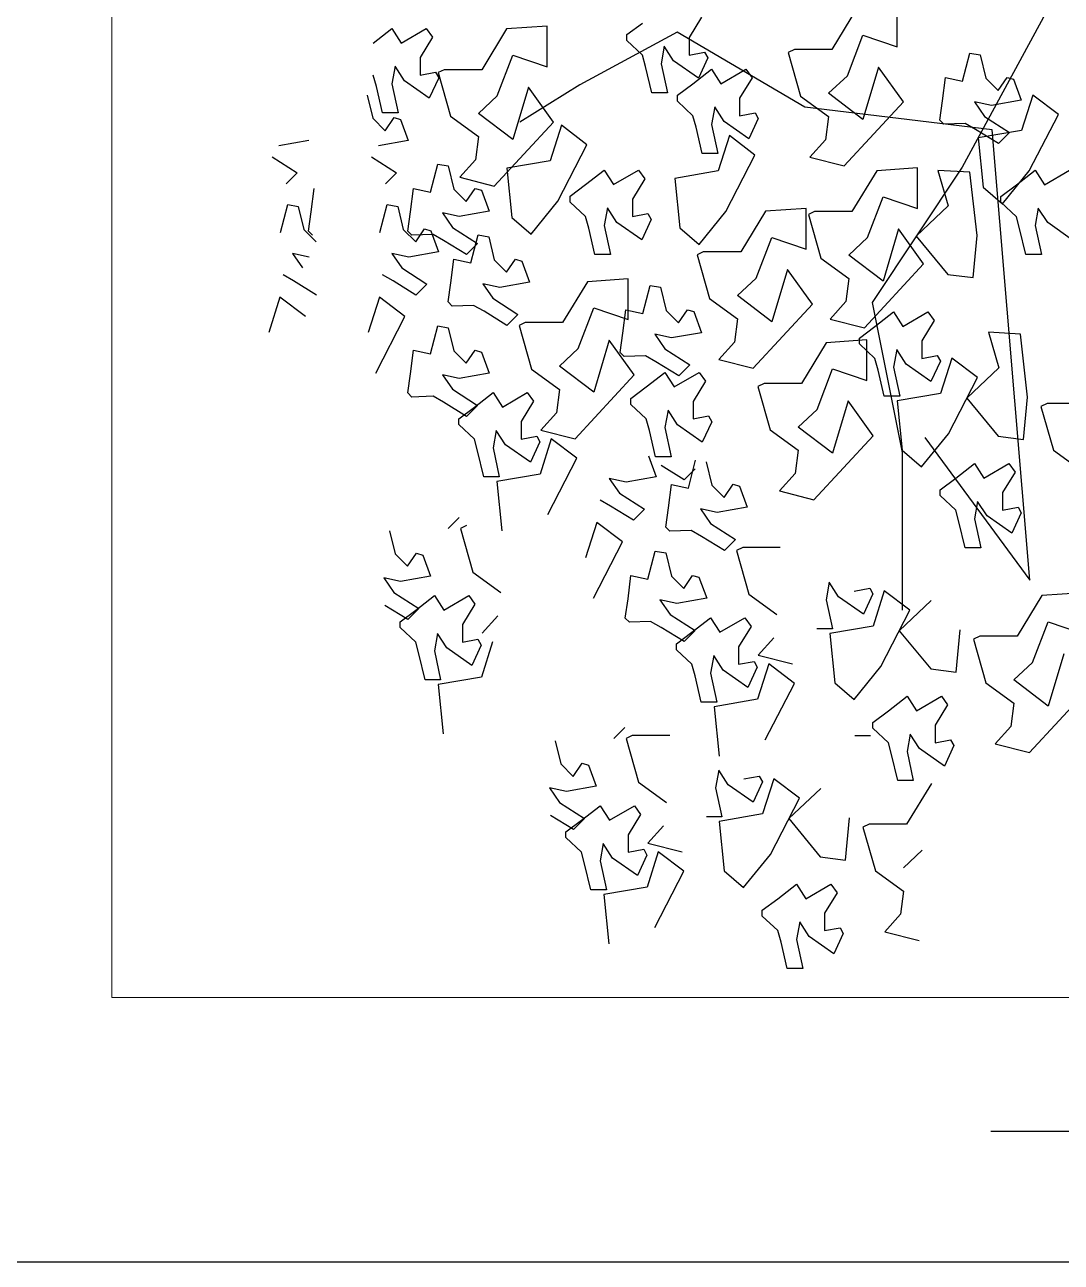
# Model space of a CAD drawing. Header units: metres. Extents: x -1655 to 449, y 40 to 361.
# Drawn here: x 69.5555 to 69.947, y 48.9401 to 49.4074 of the extents above; entities that cross this region are included whole.
import ezdxf

# ---------------------------------------------------------------- set-up
doc = ezdxf.new("R2010")
doc.units = ezdxf.units.M
doc.header["$MEASUREMENT"] = 0
doc.layers.add('Layer5', color=31, linetype='Continuous', lineweight=9)
doc.layers.add('paisajismo', color=7, linetype='Continuous')

# ---------------------------------------------------------------- blocks, each defined once
blk = doc.blocks.new('5050new')
blk.add_line((6308.80724, 1826.29461), (6308.4892, 1826.29466))
blk = doc.blocks.new('axha')
blk.add_blockref('5050new', (119.37653, 13.57555))
blk = doc.blocks.new('A$C78ED2221')
at = {"layer": 'paisajismo', "color": 86}
for p, q in [((0.2983, 1.1663), (0.3867, 1.2481)), ((0.4791, 1.1921), (0.4629, 1.2395)), ((0.5192, 1.2395), (0.5152, 1.1835)), ((0.7162, 1.1993), (0.688, 1.2381)), ((0.7804, 1.2424), (0.7804, 1.1907)), ((1.0064, 1.2258), (1.0305, 1.1915)), ((1.0827, 1.1871), (1.1028, 1.2216)), ((0.4348, 1.2136), (0.3625, 1.1921)), ((0.7764, 1.1821), (0.7162, 1.1993)), ((1.1019, 1.166), (1.1798, 1.2062)), ((1.3557, 1.2081), (1.1069, 1.0734)), ((1.1798, 1.2062), (1.2066, 1.1708)), ((0.3625, 1.1921), (0.3987, 1.1448)), ((0.4228, 1.1707), (0.4791, 1.1921)), ((0.5152, 1.1835), (0.459, 1.1491)), ((0.7804, 1.1907), (0.7764, 1.1821)), ((1.0264, 1.1742), (0.9863, 1.1829)), ((0.9863, 1.1829), (0.9863, 1.1613)), ((1.0305, 1.1915), (1.0506, 1.1785)), ((1.1028, 1.1742), (1.0827, 1.1871)), ((0.3103, 1.119), (0.2983, 1.1663)), ((0.3987, 1.1448), (0.4228, 1.1707)), ((0.7336, 1.0216), (0.5365, 1.1667)), ((0.5365, 1.1667), (1.1587, 1.1148)), ((0.7309, 1.1581), (0.7893, 1.1637)), ((0.7893, 1.1637), (0.8764, 1.1539)), ((1.0506, 1.1785), (1.0264, 1.1742)), ((1.0563, 1.1289), (1.1019, 1.166)), ((1.0827, 1.1484), (1.1028, 1.1742)), ((1.2066, 1.1708), (1.1578, 1.1553)), ((0.6293, 1.1549), (0.6012, 1.142)), ((0.6373, 1.1506), (0.6293, 1.1549)), ((0.6333, 1.1292), (0.6373, 1.1506)), ((0.6855, 1.1463), (0.6574, 1.1292)), ((0.6975, 1.1377), (0.6855, 1.1463)), ((0.7353, 1.1231), (0.7309, 1.1581)), ((0.8764, 1.1539), (0.8791, 1.1096)), ((0.9863, 1.1613), (1.0225, 1.1527)), ((1.0225, 1.1527), (1.0385, 1.1484)), ((1.0385, 1.1484), (1.0586, 1.1269)), ((1.0666, 1.1269), (1.0827, 1.1484)), ((1.1578, 1.1553), (1.1475, 1.0954)), ((1.1995, 1.1549), (1.1922, 1.1136)), ((1.2286, 1.1442), (1.1995, 1.1549)), ((0.3344, 1.1405), (0.3103, 1.119)), ((0.3666, 1.1448), (0.3344, 1.1405)), ((0.3947, 1.1061), (0.3666, 1.1448)), ((0.6012, 1.142), (0.6253, 1.1076)), ((0.6574, 1.1292), (0.6333, 1.1292)), ((0.6774, 1.1033), (0.6975, 1.1377)), ((1.0794, 1.1023), (1.0563, 1.1289)), ((1.1549, 1.1387), (1.1397, 1.1235)), ((1.1772, 1.1042), (1.1549, 1.1387)), ((1.2131, 1.1231), (1.2312, 1.1354)), ((1.2312, 1.1354), (1.2286, 1.1442)), ((0.7881, 1.0796), (0.7353, 1.1231)), ((0.8299, 1.1238), (0.7881, 1.0796)), ((0.8791, 1.1096), (0.8299, 1.1238)), ((1.0586, 1.1269), (1.0666, 1.1269)), ((1.1397, 1.1235), (1.1592, 1.0919)), ((1.1587, 1.1148), (1.1898, 0.8557)), ((1.1922, 1.1136), (1.1973, 1.0902)), ((0.6212, 1.0903), (0.5811, 1.099)), ((0.5811, 1.099), (0.5811, 1.0775)), ((0.6454, 1.0947), (0.6212, 1.0903)), ((0.6253, 1.1076), (0.6454, 1.0947)), ((0.6975, 1.0903), (0.6774, 1.1033)), ((0.7386, 1.0542), (0.8165, 1.0944)), ((1.1475, 1.0954), (1.0794, 1.1023)), ((1.1973, 1.0902), (1.1772, 1.1042)), ((0.5811, 1.0775), (0.6172, 1.0689)), ((0.6774, 1.0646), (0.6975, 1.0903)), ((0.9545, 1.0883), (1.0129, 1.0938)), ((0.9589, 1.0533), (0.9545, 1.0883)), ((1.0129, 1.0938), (1.1, 1.084)), ((1.1, 1.084), (1.1027, 1.0397)), ((1.1592, 1.0919), (1.1675, 1.0774)), ((1.1675, 1.0774), (1.1664, 1.048)), ((0.3079, 1.0617), (0.2797, 1.0487)), ((0.3159, 1.0573), (0.3079, 1.0617)), ((0.4138, 1.0299), (0.4094, 1.0648)), ((0.6172, 1.0689), (0.6333, 1.0646)), ((0.6333, 1.0646), (0.6534, 1.043)), ((0.6614, 1.043), (0.6774, 1.0646)), ((1.1069, 1.0734), (0.9202, 0.949)), ((0.2797, 1.0487), (0.3038, 1.0143)), ((0.3118, 1.0359), (0.3159, 1.0573)), ((0.3641, 1.0531), (0.336, 1.0359)), ((0.356, 1.01), (0.3761, 1.0445)), ((0.3761, 1.0445), (0.3641, 1.0531)), ((0.6534, 1.043), (0.6614, 1.043)), ((0.693, 1.0172), (0.7386, 1.0542)), ((0.7944, 1.0435), (0.7842, 0.9836)), ((0.8433, 1.059), (0.7944, 1.0435)), ((0.8389, 1.0432), (0.8108, 1.0302)), ((0.8469, 1.0388), (0.8389, 1.0432)), ((1.0117, 1.0098), (0.9589, 1.0533)), ((1.0535, 1.0539), (1.0117, 1.0098)), ((1.1027, 1.0397), (1.0535, 1.0539)), ((1.1664, 1.048), (1.1721, 1.0423)), ((1.1721, 1.0423), (1.1987, 1.0462)), ((0.2556, 1.0309), (0.1993, 0.9965)), ((0.336, 1.0359), (0.3118, 1.0359)), ((0.4667, 0.9863), (0.4138, 1.0299)), ((0.5085, 1.0305), (0.4667, 0.9863)), ((0.8108, 1.0302), (0.8349, 0.9958)), ((0.8429, 1.0174), (0.8469, 1.0388)), ((0.8951, 1.0346), (0.867, 1.0174)), ((0.887, 0.9915), (0.9071, 1.026)), ((0.9071, 1.026), (0.8951, 1.0346)), ((0.0507, 0.9663), (0.0386, 1.0137)), ((0.139, 0.9921), (0.1632, 1.018)), ((0.3038, 1.0143), (0.3239, 1.0014)), ((0.3761, 0.9971), (0.356, 1.01)), ((0.7161, 0.9905), (0.693, 1.0172)), ((0.867, 1.0174), (0.8429, 1.0174)), ((0.8852, 0.9382), (0.9736, 1.02)), ((0.9736, 1.02), (1.0218, 0.9855)), ((1.0499, 1.0114), (1.1061, 1.0114)), ((1.066, 0.964), (1.0499, 1.0114)), ((1.1061, 1.0114), (1.1021, 0.9554)), ((0.1069, 0.9921), (0.0748, 0.9879)), ((0.1351, 0.9534), (0.1069, 0.9921)), ((0.2596, 1.0057), (0.2596, 0.9842)), ((0.2997, 0.9971), (0.2596, 1.0057)), ((0.3239, 1.0014), (0.2997, 0.9971)), ((0.356, 0.9713), (0.3761, 0.9971)), ((0.4171, 0.9609), (0.495, 1.0011)), ((0.495, 1.0011), (0.5218, 0.9657)), ((0.8349, 0.9958), (0.855, 0.9829)), ((1.1088, 0.9103), (1.1972, 0.992)), ((0.0748, 0.9879), (0.0507, 0.9663)), ((0.2596, 0.9842), (0.2958, 0.9756)), ((0.2958, 0.9756), (0.3118, 0.9713)), ((0.7128, 0.9905), (0.4951, 0.9905)), ((0.9202, 0.949), (0.7128, 0.9905)), ((0.7842, 0.9836), (0.7161, 0.9905)), ((0.8308, 0.9786), (0.7907, 0.9872)), ((0.7907, 0.9872), (0.7907, 0.9657)), ((0.855, 0.9829), (0.8308, 0.9786)), ((0.9071, 0.9786), (0.887, 0.9915)), ((0.887, 0.9528), (0.9071, 0.9786)), ((1.0218, 0.9855), (0.9495, 0.964)), ((1.2734, 0.9834), (1.3297, 0.9834)), ((1.2896, 0.936), (1.2734, 0.9834)), ((0.3118, 0.9713), (0.3319, 0.9497)), ((0.3399, 0.9497), (0.356, 0.9713)), ((0.3715, 0.9239), (0.4171, 0.9609)), ((0.5218, 0.9657), (0.473, 0.9502)), ((0.7907, 0.9657), (0.8268, 0.9571)), ((0.9495, 0.964), (0.9856, 0.9167)), ((1.0098, 0.9425), (1.066, 0.964)), ((0.3215, 0.9464), (0.3215, 0.9248)), ((0.3319, 0.9497), (0.3399, 0.9497)), ((0.473, 0.9502), (0.4627, 0.8903)), ((0.5174, 0.9499), (0.4893, 0.9369)), ((0.5255, 0.9455), (0.5174, 0.9499)), ((0.5214, 0.9241), (0.5255, 0.9455)), ((0.6477, 0.8683), (0.7361, 0.9501)), ((0.7361, 0.9501), (0.7842, 0.9157)), ((0.8268, 0.9571), (0.8429, 0.9528)), ((0.8429, 0.9528), (0.863, 0.9312)), ((0.871, 0.9312), (0.887, 0.9528)), ((0.9856, 0.9167), (1.0098, 0.9425)), ((1.1021, 0.9554), (1.0459, 0.921)), ((0.3946, 0.8972), (0.3715, 0.9239)), ((0.4893, 0.9369), (0.5134, 0.9026)), ((1.173, 0.936), (1.2092, 0.8887)), ((1.2333, 0.9146), (1.2896, 0.936)), ((1.3257, 0.9274), (1.2695, 0.8931)), ((0.0482, 0.909), (0.0201, 0.8961)), ((0.0562, 0.9047), (0.0482, 0.909)), ((0.1542, 0.8772), (0.1498, 0.9122)), ((0.9535, 0.9167), (0.9214, 0.9124)), ((0.9816, 0.8779), (0.9535, 0.9167)), ((1.0459, 0.921), (1.0459, 0.8694)), ((1.1209, 0.8629), (1.1088, 0.9103)), ((1.2092, 0.8887), (1.2333, 0.9146)), ((0.0201, 0.8961), (0.0442, 0.8617)), ((0.0522, 0.8832), (0.0562, 0.9047)), ((0.1045, 0.9004), (0.0763, 0.8832)), ((0.0963, 0.8574), (0.1164, 0.8918)), ((0.1164, 0.8918), (0.1045, 0.9004)), ((0.4627, 0.8903), (0.3946, 0.8972)), ((0.4692, 0.894), (0.4692, 0.8724)), ((0.5093, 0.8853), (0.4692, 0.894)), ((0.5335, 0.8896), (0.5093, 0.8853)), ((0.5134, 0.9026), (0.5335, 0.8896)), ((1.2695, 0.8931), (1.2695, 0.8414)), ((0.0763, 0.8832), (0.0522, 0.8832)), ((0.207, 0.8337), (0.1542, 0.8772)), ((0.2488, 0.8779), (0.207, 0.8337)), ((1.0419, 0.8608), (0.9816, 0.8779)), ((1.1449, 0.8845), (1.1209, 0.8629)), ((1.1771, 0.8887), (1.1449, 0.8845)), ((1.2052, 0.85), (1.1771, 0.8887)), ((0.0442, 0.8617), (0.0643, 0.8488)), ((0.1164, 0.8444), (0.0963, 0.8574)), ((0.9177, 0.8663), (0.9659, 0.8318)), ((0.994, 0.8577), (1.0502, 0.8577)), ((1.0101, 0.8103), (0.994, 0.8577)), ((1.0459, 0.8694), (1.0419, 0.8608)), ((1.0502, 0.8577), (1.0463, 0.8017)), ((1.1898, 0.8557), (1.2935, 0.6796)), ((0.0401, 0.8444), (0, 0.8531)), ((0, 0.8531), (0, 0.8316)), ((0.0643, 0.8488), (0.0401, 0.8444)), ((0.0963, 0.8186), (0.1164, 0.8444)), ((0.1575, 0.8083), (0.2354, 0.8485)), ((0.2354, 0.8485), (0.2622, 0.8131)), ((0.316, 0.8012), (0.3939, 0.8414)), ((0.3939, 0.8414), (0.4207, 0.806)), ((0.4328, 0.7916), (0.4207, 0.8389)), ((1.2654, 0.8328), (1.2052, 0.85)), ((1.2695, 0.8414), (1.2654, 0.8328)), ((0, 0.8316), (0.0361, 0.823)), ((0.0361, 0.823), (0.0522, 0.8186)), ((0.5814, 0.8217), (0.5814, 0.7701)), ((0.9659, 0.8318), (0.8936, 0.8103)), ((0.0522, 0.8186), (0.0723, 0.7971)), ((0.0803, 0.7971), (0.0963, 0.8186)), ((0.1119, 0.7712), (0.1575, 0.8083)), ((0.2622, 0.8131), (0.2134, 0.7976)), ((0.4207, 0.806), (0.3719, 0.7905)), ((0.4569, 0.8131), (0.4328, 0.7916)), ((0.5171, 0.7787), (0.489, 0.8174)), ((0.9539, 0.7888), (1.0101, 0.8103)), ((0.0723, 0.7971), (0.0803, 0.7971)), ((0.2134, 0.7976), (0.2031, 0.7377)), ((0.2578, 0.7972), (0.2297, 0.7843)), ((0.2658, 0.7929), (0.2578, 0.7972)), ((0.2618, 0.7714), (0.2658, 0.7929)), ((0.3719, 0.7905), (0.3616, 0.7306)), ((0.4163, 0.7902), (0.3882, 0.7772)), ((0.4243, 0.7858), (0.4163, 0.7902)), ((0.9297, 0.763), (0.9539, 0.7888)), ((1.0463, 0.8017), (0.99, 0.7673)), ((1.046, 0.7468), (1.1239, 0.787)), ((1.1239, 0.787), (1.1507, 0.7516)), ((1.1743, 0.7916), (1.1461, 0.7787)), ((1.1823, 0.7873), (1.1743, 0.7916)), ((1.1782, 0.7658), (1.1823, 0.7873)), ((0.135, 0.7446), (0.1119, 0.7712)), ((0.2297, 0.7843), (0.2538, 0.7499)), ((0.3882, 0.7772), (0.4123, 0.7429)), ((0.4203, 0.7644), (0.4243, 0.7858)), ((0.4726, 0.7816), (0.4444, 0.7644)), ((0.4645, 0.7385), (0.4846, 0.773)), ((0.4846, 0.773), (0.4726, 0.7816)), ((0.5774, 0.7615), (0.5171, 0.7787)), ((0.5814, 0.7701), (0.5774, 0.7615)), ((0.6372, 0.7762), (0.6299, 0.7348)), ((0.8414, 0.7372), (0.8293, 0.7845)), ((1.1461, 0.7787), (1.1702, 0.7443)), ((1.2305, 0.783), (1.2024, 0.7658)), ((1.2224, 0.74), (1.2425, 0.7744)), ((1.2425, 0.7744), (1.2305, 0.783)), ((0.4444, 0.7644), (0.4203, 0.7644)), ((0.5926, 0.76), (0.5774, 0.7448)), ((0.6148, 0.7255), (0.5926, 0.76)), ((0.6508, 0.7444), (0.6689, 0.7567)), ((0.6689, 0.7567), (0.6663, 0.7654)), ((0.8655, 0.7587), (0.8414, 0.7372)), ((0.9258, 0.7242), (0.8976, 0.763)), ((0.99, 0.7673), (0.99, 0.7156)), ((1.2024, 0.7658), (1.1782, 0.7658)), ((0.2031, 0.7377), (0.135, 0.7446)), ((0.2497, 0.7326), (0.2096, 0.7413)), ((0.2096, 0.7413), (0.2096, 0.7198)), ((0.2739, 0.737), (0.2497, 0.7326)), ((0.2538, 0.7499), (0.2739, 0.737)), ((0.3616, 0.7306), (0.2935, 0.7375)), ((0.4123, 0.7429), (0.4324, 0.7299)), ((0.4846, 0.7256), (0.4645, 0.7385)), ((0.5774, 0.7448), (0.5969, 0.7131)), ((0.6679, 0.7273), (0.6508, 0.7444)), ((1.0004, 0.7097), (1.046, 0.7468)), ((1.1019, 0.7361), (1.0916, 0.6762)), ((1.1507, 0.7516), (1.1019, 0.7361)), ((1.1662, 0.727), (1.1261, 0.7357)), ((1.1261, 0.7357), (1.1261, 0.7142)), ((1.1702, 0.7443), (1.1903, 0.7314)), ((1.2425, 0.727), (1.2224, 0.74)), ((0.4082, 0.7256), (0.3681, 0.7343)), ((0.3681, 0.7343), (0.3681, 0.7127)), ((0.4324, 0.7299), (0.4082, 0.7256)), ((0.4645, 0.6998), (0.4846, 0.7256)), ((0.5115, 0.7203), (0.5042, 0.6789)), ((0.5405, 0.7095), (0.5115, 0.7203)), ((0.635, 0.7115), (0.6148, 0.7255)), ((0.6299, 0.7348), (0.635, 0.7115)), ((0.6999, 0.7196), (0.6679, 0.7273)), ((0.7554, 0.7272), (0.7272, 0.7142)), ((0.7634, 0.7228), (0.7554, 0.7272)), ((0.7593, 0.7014), (0.7634, 0.7228)), ((0.8116, 0.7186), (0.7835, 0.7014)), ((0.8236, 0.71), (0.8116, 0.7186)), ((0.986, 0.7071), (0.9258, 0.7242)), ((1.1903, 0.7314), (1.1662, 0.727)), ((1.2224, 0.7012), (1.2425, 0.727)), ((1.2581, 0.7218), (1.23, 0.7088)), ((1.2661, 0.7174), (1.2581, 0.7218)), ((0.3681, 0.7127), (0.4043, 0.7041)), ((0.4043, 0.7041), (0.4203, 0.6998)), ((0.4669, 0.7041), (0.4516, 0.6889)), ((0.4891, 0.6696), (0.4669, 0.7041)), ((0.5431, 0.7008), (0.5405, 0.7095)), ((0.5969, 0.7131), (0.6051, 0.6987)), ((0.6638, 0.6949), (0.7023, 0.705)), ((0.6904, 0.7041), (0.6752, 0.6889)), ((0.7272, 0.7142), (0.7513, 0.6798)), ((0.7835, 0.7014), (0.7593, 0.7014)), ((0.8035, 0.6755), (0.8236, 0.71)), ((0.8784, 0.7131), (0.8712, 0.6718)), ((0.9075, 0.7024), (0.8784, 0.7131)), ((0.9101, 0.6937), (0.9075, 0.7024)), ((0.99, 0.7156), (0.986, 0.7071)), ((1.0235, 0.6831), (1.0004, 0.7097)), ((1.1261, 0.7142), (1.1622, 0.7056)), ((1.1622, 0.7056), (1.1782, 0.7012)), ((1.1782, 0.7012), (1.1983, 0.6797)), ((1.2064, 0.6797), (1.2224, 0.7012)), ((1.23, 0.7088), (1.2541, 0.6744)), ((1.2621, 0.696), (1.2661, 0.7174)), ((1.3143, 0.7132), (1.2862, 0.696)), ((0.0564, 0.6486), (0.1342, 0.6888)), ((0.1342, 0.6888), (0.1611, 0.6534)), ((0.1732, 0.639), (0.1611, 0.6863)), ((0.4203, 0.6998), (0.4404, 0.6783)), ((0.4484, 0.6783), (0.4645, 0.6998)), ((0.4516, 0.6889), (0.4711, 0.6572)), ((0.5251, 0.6885), (0.5431, 0.7008)), ((0.5421, 0.6714), (0.5251, 0.6885)), ((0.6051, 0.6987), (0.6041, 0.6693)), ((0.6688, 0.6715), (0.6638, 0.6949)), ((0.6752, 0.6889), (0.6947, 0.6572)), ((0.8338, 0.697), (0.8186, 0.6817)), ((0.8561, 0.6625), (0.8338, 0.697)), ((0.8921, 0.6814), (0.9101, 0.6937)), ((1.2862, 0.696), (1.2621, 0.696)), ((0.3218, 0.6691), (0.3218, 0.6174)), ((0.4404, 0.6783), (0.4484, 0.6783)), ((0.5092, 0.6556), (0.4891, 0.6696)), ((0.5042, 0.6789), (0.5092, 0.6556)), ((0.5742, 0.6637), (0.5421, 0.6714)), ((0.6041, 0.6693), (0.6098, 0.6636)), ((0.6098, 0.6636), (0.6364, 0.6675)), ((0.6364, 0.6675), (0.6688, 0.6715)), ((0.7071, 0.6712), (0.7071, 0.6497)), ((0.7473, 0.6626), (0.7071, 0.6712)), ((0.7714, 0.6669), (0.7473, 0.6626)), ((0.7513, 0.6798), (0.7714, 0.6669)), ((0.8236, 0.6626), (0.8035, 0.6755)), ((0.8186, 0.6817), (0.8381, 0.6501)), ((0.8712, 0.6718), (0.8762, 0.6485)), ((0.9091, 0.6643), (0.8921, 0.6814)), ((1.0916, 0.6762), (1.0235, 0.6831)), ((1.1983, 0.6797), (1.2064, 0.6797)), ((1.2935, 0.6796), (1.2209, 0.5448)), ((1.2541, 0.6744), (1.2741, 0.6615)), ((0.1611, 0.6534), (0.1122, 0.6379)), ((0.1972, 0.6605), (0.1732, 0.639)), ((0.2575, 0.626), (0.2294, 0.6648)), ((0.4711, 0.6572), (0.4794, 0.6428)), ((0.5766, 0.6491), (0.5742, 0.6637)), ((0.6791, 0.6504), (0.6718, 0.6091)), ((0.7082, 0.6397), (0.6791, 0.6504)), ((0.8035, 0.6368), (0.8236, 0.6626)), ((0.8381, 0.6501), (0.8464, 0.6357)), ((0.8762, 0.6485), (0.8561, 0.6625)), ((0.9412, 0.6566), (0.9091, 0.6643)), ((0.9436, 0.642), (0.9412, 0.6566)), ((1.25, 0.6572), (1.2099, 0.6659)), ((1.2099, 0.6659), (1.2099, 0.6443)), ((1.2741, 0.6615), (1.25, 0.6572)), ((0.1122, 0.6379), (0.102, 0.578)), ((0.1567, 0.6375), (0.1286, 0.6246)), ((0.1647, 0.6332), (0.1567, 0.6375)), ((0.1607, 0.6117), (0.1647, 0.6332)), ((0.4794, 0.6428), (0.4784, 0.6134)), ((0.538, 0.639), (0.5766, 0.6491)), ((0.5431, 0.6156), (0.538, 0.639)), ((0.6345, 0.6342), (0.6193, 0.619)), ((0.6568, 0.5997), (0.6345, 0.6342)), ((0.7071, 0.6497), (0.7433, 0.6411)), ((0.7433, 0.6411), (0.7593, 0.6368)), ((0.7593, 0.6368), (0.7794, 0.6152)), ((0.7874, 0.6152), (0.8035, 0.6368)), ((0.8464, 0.6357), (0.8454, 0.6063)), ((0.905, 0.6318), (0.9436, 0.642)), ((1.0348, 0.6433), (1.0067, 0.6304)), ((1.0429, 0.639), (1.0348, 0.6433)), ((1.0388, 0.6175), (1.0429, 0.639)), ((1.0911, 0.6347), (1.0629, 0.6175)), ((1.1031, 0.6261), (1.0911, 0.6347)), ((0.1286, 0.6246), (0.1526, 0.5902)), ((0.2129, 0.6289), (0.1848, 0.6117)), ((0.2048, 0.5859), (0.2249, 0.6203)), ((0.2249, 0.6203), (0.2129, 0.6289)), ((0.3177, 0.6088), (0.2575, 0.626)), ((0.3218, 0.6174), (0.3177, 0.6088)), ((0.5106, 0.6116), (0.5431, 0.6156)), ((0.6193, 0.619), (0.6388, 0.5874)), ((0.7318, 0.5384), (0.8202, 0.6202)), ((0.8202, 0.6202), (0.8683, 0.5857)), ((0.91, 0.6085), (0.905, 0.6318)), ((1.0067, 0.6304), (1.0308, 0.596)), ((1.0629, 0.6175), (1.0388, 0.6175)), ((1.083, 0.5917), (1.1031, 0.6261)), ((0.1848, 0.6117), (0.1607, 0.6117)), ((0.333, 0.6073), (0.3178, 0.5921)), ((0.4784, 0.6134), (0.484, 0.6077)), ((0.484, 0.6077), (0.5106, 0.6116)), ((0.5116, 0.5637), (0.5895, 0.6039)), ((0.5895, 0.6039), (0.6163, 0.5685)), ((0.6769, 0.5857), (0.6568, 0.5997)), ((0.6718, 0.6091), (0.6769, 0.5857)), ((0.7794, 0.6152), (0.7874, 0.6152)), ((0.8454, 0.6063), (0.851, 0.6006)), ((0.851, 0.6006), (0.8776, 0.6045)), ((0.8776, 0.6045), (0.91, 0.6085)), ((0.9126, 0.5642), (0.8965, 0.6116)), ((0.8965, 0.6116), (0.9527, 0.6116)), ((0.9527, 0.6116), (0.9487, 0.5556)), ((0.102, 0.578), (0.0339, 0.5849)), ((0.1085, 0.5816), (0.1085, 0.5601)), ((0.1486, 0.5729), (0.1085, 0.5816)), ((0.1526, 0.5902), (0.1727, 0.5773)), ((0.2249, 0.5729), (0.2048, 0.5859)), ((0.6388, 0.5874), (0.6471, 0.5729)), ((0.9866, 0.5874), (0.9866, 0.5659)), ((1.0267, 0.5787), (0.9866, 0.5874)), ((1.0509, 0.5831), (1.0267, 0.5787)), ((1.0308, 0.596), (1.0509, 0.5831)), ((1.1031, 0.5787), (1.083, 0.5917)), ((0.1727, 0.5773), (0.1486, 0.5729)), ((0.2048, 0.5471), (0.2249, 0.5729)), ((0.2518, 0.5676), (0.2445, 0.5263)), ((0.2809, 0.5569), (0.2518, 0.5676)), ((0.6163, 0.5685), (0.5675, 0.553)), ((0.9866, 0.5659), (1.0228, 0.5573)), ((1.083, 0.5529), (1.1031, 0.5787)), ((0.1085, 0.5601), (0.1446, 0.5515)), ((0.1446, 0.5515), (0.1607, 0.5471)), ((0.2072, 0.5514), (0.192, 0.5362)), ((0.2294, 0.5169), (0.2072, 0.5514)), ((0.2654, 0.5358), (0.2835, 0.5481)), ((0.2835, 0.5481), (0.2809, 0.5569)), ((0.7961, 0.5642), (0.8322, 0.5168)), ((0.9487, 0.5556), (0.8925, 0.5212)), ((1.0228, 0.5573), (1.0388, 0.5529)), ((1.0388, 0.5529), (1.0589, 0.5314)), ((1.0602, 0.5146), (1.1381, 0.5548)), ((1.0669, 0.5314), (1.083, 0.5529)), ((0.1607, 0.5471), (0.1808, 0.5256)), ((0.1888, 0.5256), (0.2048, 0.5471)), ((0.192, 0.5362), (0.2115, 0.5046)), ((0.2825, 0.5188), (0.2654, 0.5358)), ((0.6271, 0.5007), (0.705, 0.5409)), ((0.705, 0.5409), (0.7318, 0.5055)), ((0.7439, 0.4911), (0.7318, 0.5384)), ((0.8322, 0.5168), (0.8564, 0.5427)), ((1.0589, 0.5314), (1.0669, 0.5314)), ((1.2209, 0.5448), (1.1691, 0.4619)), ((0.1808, 0.5256), (0.1888, 0.5256)), ((0.2496, 0.5029), (0.2294, 0.5169)), ((0.2445, 0.5263), (0.2496, 0.5029)), ((0.3145, 0.511), (0.2825, 0.5188)), ((0.8001, 0.5168), (0.7679, 0.5126)), ((0.8282, 0.4781), (0.8001, 0.5168)), ((0.8925, 0.5212), (0.8925, 0.4695)), ((1.0147, 0.4776), (1.0602, 0.5146)), ((1.165, 0.5194), (1.1161, 0.504)), ((0.7318, 0.5055), (0.683, 0.49)), ((0.7679, 0.5126), (0.7439, 0.4911)), ((1.0811, 0.4266), (1.1695, 0.5084)), ((1.1161, 0.504), (1.1059, 0.444)), ((0.683, 0.49), (0.6727, 0.4301)), ((0.7274, 0.4896), (0.6993, 0.4767)), ((0.7354, 0.4853), (0.7274, 0.4896)), ((0.7314, 0.4638), (0.7354, 0.4853)), ((0.7837, 0.481), (0.7555, 0.4638)), ((0.7956, 0.4724), (0.7837, 0.481)), ((0.6993, 0.4767), (0.7234, 0.4423)), ((0.7555, 0.4638), (0.7314, 0.4638)), ((0.7755, 0.438), (0.7956, 0.4724)), ((0.8884, 0.4609), (0.8282, 0.4781)), ((0.8925, 0.4695), (0.8884, 0.4609)), ((0.9483, 0.4756), (0.941, 0.4343)), ((0.9773, 0.4649), (0.9483, 0.4756)), ((0.9037, 0.4594), (0.8885, 0.4442)), ((0.9259, 0.4249), (0.9037, 0.4594)), ((1.1059, 0.444), (1.0378, 0.4509)), ((1.1454, 0.4524), (1.1815, 0.4051)), ((1.2057, 0.4309), (1.2619, 0.4524)), ((0.4874, 0.4315), (0.4633, 0.41)), ((0.5477, 0.3971), (0.5196, 0.4358)), ((0.6727, 0.4301), (0.6046, 0.437)), ((0.6792, 0.4337), (0.6792, 0.4122)), ((0.7193, 0.425), (0.6792, 0.4337)), ((0.7435, 0.4294), (0.7193, 0.425)), ((0.7234, 0.4423), (0.7435, 0.4294)), ((0.7956, 0.425), (0.7755, 0.438)), ((0.8885, 0.4442), (0.908, 0.4126)), ((0.941, 0.4343), (0.9461, 0.4109)), ((1.1815, 0.4051), (1.2057, 0.4309)), ((1.2981, 0.4438), (1.2418, 0.4094)), ((0.4512, 0.4244), (0.4024, 0.4089)), ((0.6792, 0.4122), (0.7153, 0.4036)), ((0.7755, 0.3992), (0.7956, 0.425)), ((0.8226, 0.4197), (0.8153, 0.3784)), ((0.8516, 0.409), (0.8226, 0.4197)), ((0.908, 0.4126), (0.9162, 0.3981)), ((0.9461, 0.4109), (0.9259, 0.4249)), ((1.0461, 0.4197), (1.0388, 0.3784)), ((1.0932, 0.3793), (1.0811, 0.4266)), ((0.4024, 0.4089), (0.3921, 0.349)), ((0.4469, 0.4086), (0.4188, 0.3956)), ((0.4188, 0.3956), (0.4428, 0.3612)), ((0.4549, 0.4042), (0.4469, 0.4086)), ((0.4508, 0.3828), (0.4549, 0.4042)), ((0.5031, 0.4), (0.475, 0.3828)), ((0.5151, 0.3914), (0.5031, 0.4)), ((0.6079, 0.3799), (0.5477, 0.3971)), ((0.7153, 0.4036), (0.7314, 0.3992)), ((0.7314, 0.3992), (0.7515, 0.3777)), ((0.7595, 0.3777), (0.7755, 0.3992)), ((0.778, 0.4035), (0.7627, 0.3883)), ((0.8002, 0.369), (0.778, 0.4035)), ((0.8362, 0.3879), (0.8542, 0.4002)), ((0.8542, 0.4002), (0.8516, 0.409)), ((0.9162, 0.3981), (0.9152, 0.3687)), ((0.9748, 0.3943), (1.0134, 0.4045)), ((0.9799, 0.3709), (0.9748, 0.3943)), ((1.0015, 0.4035), (0.9863, 0.3883)), ((1.0237, 0.369), (1.0015, 0.4035)), ((1.0597, 0.3879), (1.0778, 0.4002)), ((1.1173, 0.4008), (1.0932, 0.3793)), ((1.1495, 0.4051), (1.1173, 0.4008)), ((1.1776, 0.3663), (1.1495, 0.4051)), ((1.2418, 0.4094), (1.2418, 0.3577)), ((0.475, 0.3828), (0.4508, 0.3828)), ((0.495, 0.3569), (0.5151, 0.3914)), ((0.612, 0.3885), (0.6079, 0.3799)), ((0.6232, 0.3784), (0.6079, 0.3631)), ((0.7515, 0.3777), (0.7595, 0.3777)), ((0.7627, 0.3883), (0.7822, 0.3567)), ((0.8153, 0.3784), (0.8203, 0.355)), ((0.8532, 0.3709), (0.8362, 0.3879)), ((0.9863, 0.3883), (1.0058, 0.3567)), ((1.0388, 0.3784), (1.0439, 0.355)), ((1.0768, 0.3709), (1.0597, 0.3879)), ((0.4428, 0.3612), (0.4629, 0.3483)), ((0.8203, 0.355), (0.8002, 0.369)), ((0.8853, 0.3631), (0.8532, 0.3709)), ((0.8877, 0.3486), (0.8853, 0.3631)), ((0.9152, 0.3687), (0.9209, 0.363)), ((0.9209, 0.363), (0.9475, 0.3669)), ((0.9475, 0.3669), (0.9799, 0.3709)), ((1.0439, 0.355), (1.0237, 0.369)), ((1.1088, 0.3631), (1.0768, 0.3709)), ((1.1112, 0.3486), (1.1088, 0.3631)), ((1.2378, 0.3491), (1.1776, 0.3663)), ((0.3921, 0.349), (0.324, 0.3559)), ((0.4388, 0.344), (0.3987, 0.3526)), ((0.3987, 0.3526), (0.3987, 0.3311)), ((0.4629, 0.3483), (0.4388, 0.344)), ((0.5151, 0.344), (0.495, 0.3569)), ((0.495, 0.3182), (0.5151, 0.344)), ((0.7822, 0.3567), (0.7905, 0.3423)), ((0.7905, 0.3423), (0.7895, 0.3128)), ((0.8491, 0.3384), (0.8877, 0.3486)), ((0.9902, 0.3498), (0.9829, 0.3085)), ((1.0193, 0.3391), (0.9902, 0.3498)), ((1.0058, 0.3567), (1.0141, 0.3423)), ((1.0141, 0.3423), (1.013, 0.3128)), ((1.0727, 0.3384), (1.1112, 0.3486)), ((1.2305, 0.3499), (1.2023, 0.3369)), ((1.2385, 0.3455), (1.2305, 0.3499)), ((1.2344, 0.3241), (1.2385, 0.3455)), ((1.2418, 0.3577), (1.2378, 0.3491)), ((0.3987, 0.3311), (0.4348, 0.3225)), ((0.542, 0.3387), (0.5347, 0.2973)), ((0.571, 0.3279), (0.542, 0.3387)), ((0.5736, 0.3192), (0.571, 0.3279)), ((0.8541, 0.3151), (0.8491, 0.3384)), ((0.9456, 0.3337), (0.9304, 0.3184)), ((0.9679, 0.2992), (0.9456, 0.3337)), ((1.0038, 0.3181), (1.0219, 0.3304)), ((1.0219, 0.3304), (1.0193, 0.3391)), ((1.0777, 0.3151), (1.0727, 0.3384)), ((1.2023, 0.3369), (1.2264, 0.3026)), ((1.2867, 0.3413), (1.2586, 0.3241)), ((1.2786, 0.2982), (1.2987, 0.3327)), ((1.2987, 0.3327), (1.2867, 0.3413)), ((0.4348, 0.3225), (0.4508, 0.3182)), ((0.4508, 0.3182), (0.4709, 0.2966)), ((0.479, 0.2966), (0.495, 0.3182)), ((0.4974, 0.3225), (0.4822, 0.3073)), ((0.5196, 0.288), (0.4974, 0.3225)), ((0.5556, 0.3069), (0.5736, 0.3192)), ((0.7895, 0.3128), (0.7951, 0.3071)), ((0.7951, 0.3071), (0.8217, 0.311)), ((0.8217, 0.311), (0.8541, 0.3151)), ((0.9304, 0.3184), (0.9499, 0.2868)), ((0.9829, 0.3085), (0.988, 0.2852)), ((1.0209, 0.301), (1.0038, 0.3181)), ((1.013, 0.3128), (1.0187, 0.3071)), ((1.0187, 0.3071), (1.0453, 0.311)), ((1.0453, 0.311), (1.0777, 0.3151)), ((1.1439, 0.3079), (1.1366, 0.2666)), ((1.173, 0.2972), (1.1439, 0.3079)), ((1.2586, 0.3241), (1.2344, 0.3241)), ((0.4709, 0.2966), (0.479, 0.2966)), ((0.4822, 0.3073), (0.5017, 0.2756)), ((0.5347, 0.2973), (0.5398, 0.274)), ((0.5727, 0.2898), (0.5556, 0.3069)), ((0.8227, 0.2631), (0.9006, 0.3033)), ((0.9006, 0.3033), (0.9274, 0.2679)), ((0.988, 0.2852), (0.9679, 0.2992)), ((1.053, 0.2933), (1.0209, 0.301)), ((1.0554, 0.2787), (1.053, 0.2933)), ((1.0993, 0.2917), (1.0841, 0.2765)), ((1.1216, 0.2572), (1.0993, 0.2917)), ((1.1756, 0.2884), (1.173, 0.2972)), ((1.1822, 0.294), (1.1822, 0.2724)), ((1.2223, 0.2853), (1.1822, 0.294)), ((1.2264, 0.3026), (1.2465, 0.2896)), ((1.2987, 0.2853), (1.2786, 0.2982)), ((0.5398, 0.274), (0.5196, 0.288)), ((0.6047, 0.2821), (0.5727, 0.2898)), ((0.9499, 0.2868), (0.9582, 0.2724)), ((1.0168, 0.2685), (1.0554, 0.2787)), ((1.1575, 0.2761), (1.1756, 0.2884)), ((1.1746, 0.2591), (1.1575, 0.2761)), ((1.2465, 0.2896), (1.2223, 0.2853)), ((1.2786, 0.2595), (1.2987, 0.2853)), ((0.9274, 0.2679), (0.8786, 0.2524)), ((1.2067, 0.2513), (1.1746, 0.2591)), ((1.1822, 0.2724), (1.2184, 0.2638)), ((1.2184, 0.2638), (1.2344, 0.2595)), ((0.9304, 0.1811), (0.9499, 0.1494)), ((0.9829, 0.1711), (0.988, 0.1478)), ((1.0209, 0.1636), (1.0038, 0.1807)), ((1.013, 0.1754), (1.0187, 0.1698)), ((1.0187, 0.1698), (1.0453, 0.1736)), ((1.0453, 0.1736), (1.0777, 0.1777)), ((0.9006, 0.1659), (0.9274, 0.1305)), ((0.988, 0.1478), (0.9679, 0.1618)), ((1.053, 0.1559), (1.0209, 0.1636)), ((1.0554, 0.1413), (1.053, 0.1559)), ((1.0993, 0.1544), (1.0841, 0.1391)), ((1.1216, 0.1199), (1.0993, 0.1544)), ((1.1439, 0.1705), (1.1366, 0.1292)), ((0.9499, 0.1494), (0.9582, 0.135)), ((1.0168, 0.1312), (1.0554, 0.1413)), ((0.9274, 0.1305), (0.8786, 0.1151))]:
    blk.add_line(p, q, dxfattribs=at)
at = {"layer": 'paisajismo', "color": 64}
for p, q in [((0.459, 1.1491), (0.459, 1.0975)), ((1.2302, 1.106), (1.2131, 1.1231)), ((0.4549, 1.0889), (0.3947, 1.1061)), ((0.459, 1.0975), (0.4549, 1.0889)), ((0.8165, 1.0944), (0.8433, 1.059)), ((1.2623, 1.0983), (1.2302, 1.106)), ((1.2647, 1.0838), (1.2623, 1.0983)), ((1.2261, 1.0736), (1.2647, 1.0838)), ((0.4094, 1.0648), (0.4679, 1.0704)), ((1.2311, 1.0502), (1.2261, 1.0736)), ((1.1987, 1.0462), (1.2311, 1.0502)), ((0.1993, 0.9965), (0.1993, 0.9448)), ((1.1972, 0.992), (1.2453, 0.9576)), ((1.2453, 0.9576), (1.173, 0.936)), ((0.1953, 0.9362), (0.1351, 0.9534)), ((0.1993, 0.9448), (0.1953, 0.9362)), ((0.8123, 0.9415), (0.8686, 0.9415)), ((0.8285, 0.8941), (0.8123, 0.9415)), ((0.8686, 0.9415), (0.8646, 0.8855)), ((0.863, 0.9312), (0.871, 0.9312)), ((0.8973, 0.8909), (0.8852, 0.9382)), ((0.1498, 0.9122), (0.2083, 0.9177)), ((0.7842, 0.9157), (0.7119, 0.8941)), ((0.9214, 0.9124), (0.8973, 0.8909)), ((0.7119, 0.8941), (0.7481, 0.8468)), ((0.7722, 0.8727), (0.8285, 0.8941)), ((0.7481, 0.8468), (0.7722, 0.8727)), ((0.8646, 0.8855), (0.8084, 0.8511)), ((0.6597, 0.821), (0.6477, 0.8683)), ((0.8293, 0.7845), (0.9177, 0.8663)), ((0.6838, 0.8426), (0.6597, 0.821)), ((0.716, 0.8468), (0.6838, 0.8426)), ((0.7441, 0.8081), (0.716, 0.8468)), ((0.8084, 0.8511), (0.8084, 0.7995)), ((0.8043, 0.7909), (0.7441, 0.8081)), ((0.8936, 0.8103), (0.9297, 0.763)), ((0.8084, 0.7995), (0.8043, 0.7909)), ((0.6663, 0.7654), (0.6372, 0.7762)), ((0.8976, 0.763), (0.8655, 0.7587)), ((1.2099, 0.6443), (1.246, 0.6357)), ((1.246, 0.6357), (1.2621, 0.6314)), ((1.2621, 0.6314), (1.2822, 0.6098)), ((1.2902, 0.6098), (1.3062, 0.6314)), ((1.2822, 0.6098), (1.2902, 0.6098)), ((0.8683, 0.5857), (0.7961, 0.5642)), ((0.8564, 0.5427), (0.9126, 0.5642)), ((1.1381, 0.5548), (1.165, 0.5194)), ((1.1695, 0.5084), (1.2177, 0.4739)), ((1.2619, 0.4524), (1.2458, 0.4998)), ((1.2458, 0.4998), (1.302, 0.4998)), ((1.302, 0.4998), (1.2981, 0.4438)), ((0.9799, 0.4561), (0.9773, 0.4649)), ((1.0378, 0.4509), (1.0147, 0.4776)), ((1.2177, 0.4739), (1.1454, 0.4524)), ((0.9619, 0.4438), (0.9799, 0.4561)), ((0.979, 0.4268), (0.9619, 0.4438)), ((1.011, 0.419), (0.979, 0.4268)), ((1.0134, 0.4045), (1.011, 0.419)), ((1.0752, 0.409), (1.0461, 0.4197)), ((1.0778, 0.4002), (1.0752, 0.409))]:
    blk.add_line(p, q, dxfattribs=at)

msp = doc.modelspace()

# ---------------------------------------------------------------- linework, layer by layer
for p, q in [((70.23841, 48.9401), (69.48843, 48.94013)), ((70.73841, 48.94008), (69.48843, 48.94008))]:
    msp.add_line(p, q)
at = {"layer": 'Layer5'}
for p in [(69.58843, 50.63778), (70.63789, 49.04008)]:
    msp.add_line(p, (69.58843, 49.04008), dxfattribs=at)

# ---------------------------------------------------------------- block references
msp.add_blockref('axha', (-6357.94536, -1790.88079))
at = {"color": 1, "xscale": -0.2733126548093017, "yscale": 0.2733126548093017, "zscale": 0.2733126548093017, "rotation": 270}
msp.add_blockref('A$C78ED2221', (69.61622, 49.05103), dxfattribs=at)

doc.saveas('drawing.dxf')
